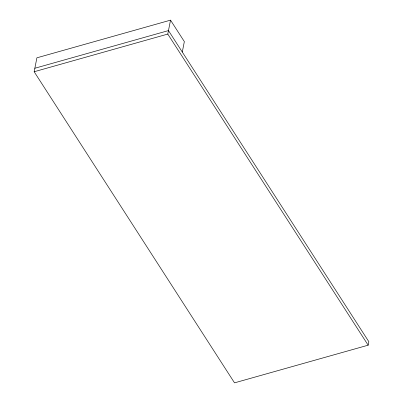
<?xml version="1.0" encoding="UTF-8"?>
<svg xmlns="http://www.w3.org/2000/svg" width="403" height="403" viewBox="0 0 403 403"><rect width="100%" height="100%" fill="white"/><g stroke="black" fill="none" stroke-linecap="round" stroke-linejoin="round"><path stroke-width="0.6" d="M34.844 68.258L168.474 30.593L368.836 341.704L368.156 345.185L234.526 382.85L34.164 71.739L36.895 57.815L170.524 20.15L184.342 41.605L182.292 52.047M368.156 345.185L167.789 34.074L170.524 20.15M34.164 71.739L167.789 34.074"/></g></svg>
